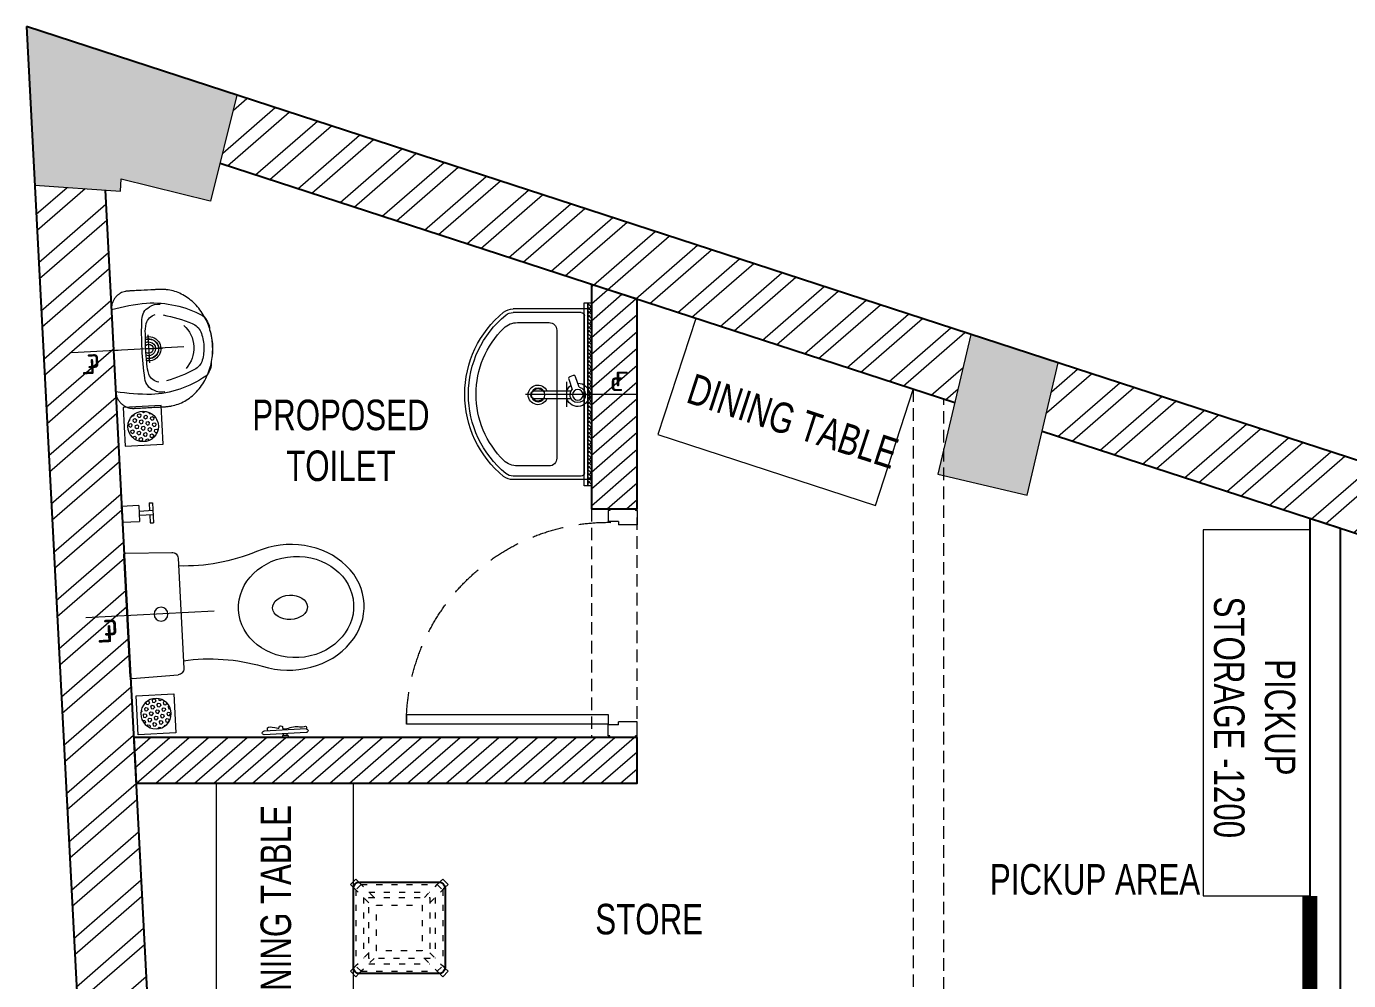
# Model space of a CAD drawing. Header units: feet. Extents: x 3651693 to 3662081, y -5465341 to -5451435.
# Drawn here: x 3652620 to 3656954, y -5454563 to -5451435 of the extents above; entities that cross this region are included whole.
import ezdxf

# ---------------------------------------------------------------- set-up
doc = ezdxf.new("R2010")
doc.units = ezdxf.units.FT
doc.header["$LTSCALE"] = 33
doc.header["$MEASUREMENT"] = 0
for name, pattern in [('a_p6_plan_L18$0$HIDDEN', [0.375, 0.25, -0.125]), ('ACAD_ISO03W100', [30, 12, -18]), ('CENTER', [2, 1.25, -0.25, 0.25, -0.25]), ('DOT2', [0.125, 0, -0.125]), ('HIDDEN', [9.524999999999995, 6.349999999999997, -3.174999999999998]), ('HIDDEN2', [4.7624999999999975, 3.174999999999998, -1.587499999999999])]:
    doc.linetypes.add(name, pattern=pattern)
for name, color, linetype, lineweight in [('A-COL', 243, 'Continuous', 9), ('centerline-toilets', 2, 'CENTER', 13), ('column hatch', 5, 'Continuous', 0), ('Door', 2, 'Continuous', 13), ('ele', 252, 'Continuous', 13), ('Fhitting', 152, 'Continuous', 30), ('LENS-DIM', 252, 'Continuous', 5), ('LENS-DOOR', 34, 'Continuous', 20), ('LENS-PARTITION', 21, 'Continuous', 25), ('LENS-TEXT', 31, 'Continuous', 5), ('LENS_CURTAIN', 5, 'a_p6_plan_L18$0$HIDDEN', 9), ('LK-FF&E WALL', 1, 'Continuous', 9), ('LK-TILES FINISH', 251, 'Continuous', 5), ('LN-ELEVATION-1', 81, 'Continuous', 25), ('LN-ELEVATION-3', 125, 'Continuous', 18), ('LN-ELEVATION-5', 167, 'Continuous', 5), ('LN-HATCH', 251, 'Continuous', 0), ('Mirror', 150, 'Continuous', 20), ('Panelling', 65, 'Continuous', 18), ('PARTITION', 22, 'Continuous', 30), ('Toilet', 5, 'Continuous', 9)]:
    doc.layers.add(name, color=color, linetype=linetype, lineweight=lineweight)
doc.layers.add('A-WALL', color=1, linetype='Continuous')
doc.styles.add('LK TXT', font='GILC____.TTF', dxfattribs={"height": 100})
doc.styles.get("Standard").update_dxf_attribs({"font": 'GILC____.TTF'})

# ---------------------------------------------------------------- blocks, each defined once
blk = doc.blocks.new('Wash Basin')
at = {"layer": 'PARTITION', "lineweight": 9}
h = blk.add_hatch(dxfattribs=at)
h.set_pattern_fill('ANSI38', color=256, scale=70, angle=989.9999999999998, style=0, double=1)
h.set_pattern_definition([(314.9999999999998, (-64.71346578747034, -33.324816188775), (6.187184335382297, 6.187184335382283), []), (44.99999999999993, (-64.71346578747034, -33.324816188775), (6.187184335382312, 18.56155300614686), [21.875, -13.125])])
h.paths.add_polyline_path([(300.0941287651658, -21.98777738679201), (-300.0941287651658, -22), (-300.0941287651658, -34), (300.0941287651658, -33.987777386792)])
at = {"layer": 'centerline-toilets', "linetype": 'HIDDEN', "ltscale": 10}
blk.add_line((0, -238.0678792903709), (0, 129.808006190935), dxfattribs=at)
at = {"layer": 'Mirror', "ltscale": 0.5}
blk.add_lwpolyline([(-300.0941287651658, -34), (-300.0941287651658, -46), (300.0941287651658, -46), (300.0941287651658, -34)], close=True, dxfattribs=at)
at = {"layer": 'Panelling', "lineweight": 9}
blk.add_lwpolyline([(-300.0941287651658, -22), (-300.0941287651658, -34), (300.0941287651658, -34), (300.0941287651658, -22)], close=True, dxfattribs=at)
at = {"layer": 'Toilet', "ltscale": 100}
for p, q in [((-280, -32.00000000058208), (-280, -278.3423135242919)), ((-270, -22.00000000058208), (270, -22.00000000058208)), ((280, -32.00000000058208), (280, -278.3423135242919)), ((-268, -55.00000000058207), (-268, -278.3423135242919)), ((-258, -45.00000000058207), (258, -45.00000000058207)), ((268, -55.00000000058207), (268, -278.3423135242919)), ((-14.75394256017171, -88.57836779823992), (-14.58294607303105, -207.8757586760221)), ((10.97367832274176, -207.8757587235195), (10.80268183583394, -88.55792254640254))]:
    blk.add_line(p, q, dxfattribs=at)
blk.add_lwpolyline([(23.11144540272653, -61.62355844548438), (57.69729334814474, -73.5425448747119, -0.4142135623700193), (61.41500012157485, -81.17003832559566), (57.50521344458684, -92.51523855014239, -0.4142135623687794), (49.87771999370306, -96.23294532380532), (16.08098082058132, -84.58590182231274)], format="xyb", dxfattribs=at)
blk.add_lwpolyline([(40.65695853624492, -103.2068005428882), (-41.09953799587674, -103.2068005428882)], dxfattribs=at)
blk.add_lwpolyline([(-235, -264.0271915069043, 0.1918964941694492), (-217.1874080155976, -308.7300831892808, 0.4202357661762754), (217.1874080155976, -308.7300831893172, 0.191896494169451), (235, -264.0271915069115), (235, -160.5000000005821, 0.4142135623730951), (210, -135.5000000005821), (-210, -135.5000000005821, 0.4142135623730951), (-235, -160.5000000005821)], format="xyb", close=True, dxfattribs=at)
for centre, radius in [((-1.975630321074277, -66.50000000058208), 17.5), ((-1.975630321074277, -196.7635957537459), 22.5)]:
    blk.add_circle(centre, radius, dxfattribs=at)
for centre, radius, start, end in [((-270, -32.00000000058208), 10, 90, 180), ((270, -32.00000000058208), 10, 0, 90), ((-258, -55.00000000058207), 10, 90, 180), ((258, -55.00000000058207), 10, 0, 90), ((-1.975630321074277, -197.065354476148), 32.14736256360053, 113.0897544120751, 66.24597926171971), ((-1.975630321074277, -196.7635957537459), 20.45924138120723, 128.0403438055863, 237.2899289984687), ((-1.975630321074277, -196.7635957537459), 20.45924138120723, 304.4732923270086, 50.73322655079215), ((-230, -278.3423135242919), 50, 180, 218.4460647329942), ((-230, -278.3423135242919), 38, 180, 218.4460647329942), ((0, -89.25957125263085), 335.7404287479508, 219.3129523468507, 320.6870476531492), ((230, -278.3423135242919), 38, 321.5539352670057, 0), ((230, -278.3423135242919), 50, 321.5539352670057, 0), ((0, -89.26318603751132), 347.736813963071, 219.2825773815098, 320.7174226184902)]:
    blk.add_arc(centre, radius, start, end, dxfattribs=at)
for centre, major_axis, ratio, start_param, end_param in [((-1.975630321074277, -66.50000000058208), (-0.0007244262846731, 38.33493659709939), 0.9999999997470119, 4.720493185551212, 9.081981632517541), ((-1.975630321074277, -66.50000000058208), (-0.161652407392657, -25.55611315046938), 0.9999999997364025, 1.769108159146172, 7.074098355705205), ((-1.975630321074277, -66.50000000058208), (-0.0007244262846731, 38.33493659709939), 0.9999999997470119, 3.484555387064545, 4.08357603994855), ((-1.80463387700729, -207.8757586997708), (-9.035631208577575, 9.035631208577575), 0.9999999999964067, 0.7853981615407268, 3.926990815130519)]:
    blk.add_ellipse(centre, major_axis=major_axis, ratio=ratio, start_param=start_param, end_param=end_param, dxfattribs=at)
at = {"layer": 'centerline-toilets', "linetype": 'DOT2', "insert": (33.33187728072517, 61.84688704169094), "char_height": 75, "width": 495.826660318515, "attachment_point": 5, "rotation": 90}
blk.add_mtext('{\\fISOCPEUR|b0|i0|c0|p34;℄}', dxfattribs=at)
blk = doc.blocks.new('*U44')
at = {"layer": 'LENS-DOOR'}
for p, q in [((548121.7424194189, 1779235.250802667), (548121.7424194121, 1778573.792470707)), ((548121.7424194189, 1779235.250802667), (548152.9924194244, 1779235.250802653)), ((548152.9924193986, 1778573.792470693), (548152.9924194244, 1779235.250802653)), ((547447.2632527449, 1778568.584137414), (547452.4715860604, 1778568.584137391)), ((547447.2632527215, 1778484.134138707), (547447.2632527449, 1778568.584137414)), ((547452.4715860653, 1778573.792470743), (547488.9299194093, 1778573.792470734)), ((547452.4715860604, 1778568.584137391), (547452.4715860653, 1778573.792470743)), ((547488.9299193954, 1778539.938304132), (547488.9299194093, 1778573.792470734)), ((548121.7424194121, 1778573.792470707), (548152.9924193986, 1778573.792470693)), ((548192.054919424, 1778573.792470725), (548155.5965860707, 1778573.792470693)), ((548155.5965860611, 1778539.938304095), (548155.5965860707, 1778573.792470693)), ((548192.0549194146, 1778568.584137372), (548192.054919424, 1778573.792470725)), ((548197.2632527373, 1778568.584137372), (548192.0549194146, 1778568.584137372)), ((548197.2632527256, 1778484.134138697), (548197.2632527373, 1778568.584137372)), ((547488.9299193954, 1778539.938304132), (547499.3465860662, 1778539.938304113)), ((547499.3465860639, 1778478.925805386), (547499.3465860662, 1778539.938304113)), ((548145.179919409, 1778478.925805326), (548145.179919395, 1778539.938304067)), ((548155.5965860611, 1778539.938304095), (548145.179919395, 1778539.938304067)), ((547447.2632527215, 1778484.134138707), (547452.4715860627, 1778484.134138707)), ((547452.4715860627, 1778478.925805396), (547452.4715860627, 1778484.134138707)), ((547452.4715860627, 1778478.925805396), (547499.3465860639, 1778478.925805386)), ((548192.0549194006, 1778478.925805345), (548145.179919409, 1778478.925805326)), ((548192.0549194006, 1778478.925805345), (548192.0549194006, 1778484.134138698)), ((548197.2632527256, 1778484.134138697), (548192.0549194006, 1778484.134138698))]:
    blk.add_line(p, q, dxfattribs=at)
at = {"layer": 'LENS-DOOR', "color": 7, "linetype": 'HIDDEN2'}
blk.add_ellipse((548152.9924193986, 1778573.792470693), major_axis=(-661.4583333306382, 0.003443102111827), ratio=0.9999999979146821, start_param=-1.570791121506941, end_param=0.0512086788949202, dxfattribs=at)
blk = doc.blocks.new('DLF-RSP-AR-CD-DWG-4DT-3113$0$X-TYPICAL TOILET UPPER FLOORS - 02$0$urinals')
at = {"layer": 'Toilet'}
for p, q in [((-4.5475e-12, -15.56661428403458), (-4.5475e-12, 8.286377168158651)), ((-46.09715475669872, -115.0000000000218), (46.09715475669327, -115.0000000000218)), ((-2.7285e-12, -105.4429753783333), (-2.7285e-12, -161.0971547567169))]:
    blk.add_line(p, q, dxfattribs=at)
blk.add_lwpolyline([(134.9999999999991, 0), (-134.9999999999991, 0, 0.0369487664006767), (-149.9999999999982, -116.1503670555612, 0.1380941034158666), (-99.77423321075003, -297.0872948749238, 0.2217213641091726), (-52.01775628641091, -317.8890631478586, 0.0626559245730378), (-8.49796933122e-05, -325.0000017671497, 0.0626559245730475), (52.01758632703338, -317.8890631478586, 0.2217207008690154), (99.77423321075003, -297.0872948749238, 0.1380941034158641), (149.9999999999982, -116.1503670555685, 0.0369487664006777)], format="xyb", close=True, dxfattribs=at)
for centre, radius, start, end in [((-90.95333014834432, -152.7329236622463), 53.77394921319929, 148.4868266886055, 188.6401109395215), ((-94.27481093352071, -144.9234715912316), 47.11810289109449, 93.37081731520148, 154.4824387253665), ((-71.39627009237483, -149.8700101487557), 40.22765506777335, 106.7015627441882, 169.7250358418294), ((3.245766915242711, -1238.155136518551), 1144.670244824663, 90.16246512528313, 95.02645179237909), ((-50.51241933281471, -225.3451602337737), 118.5326152894133, 89.54541335481511, 105.8857460775884), ((-0.1277772639159593, -996.2166668547361), 890.7737006409425, 89.99178119205142, 93.18195442305822), ((-2.7285e-12, -115.0000000000218), 40, 167.4279671994436, 12.57203280055641), ((-2.7285e-12, -115.0000000000218), 33, 164.1813978616258, 15.81860213837415), ((-2.7285e-12, -115.0000000000218), 32, 163.604929760328, 16.39507023967201), ((-2.7285e-12, -115.0000000000218), 22.62135413059903, 155.6653304376655, 24.33466956233444), ((-2.7285e-12, -115.0000000000218), 14.7323792469192, 139.9108800322804, 40.08911996771955), ((-3.245766915251806, -1238.155136518551), 1144.670244824663, 84.9735482076209, 89.83753487471687), ((0.1277772639068644, -996.2166668547361), 890.7737006409425, 86.81804557694178, 90.0082188079486), ((50.51241933280562, -225.3451602337737), 118.5326152894133, 74.1142539224116, 90.45458664518488), ((71.39627009236665, -149.8700101487557), 40.22765506777335, 10.27496415817055, 73.29843725581178), ((94.27481093351253, -144.9234715912316), 47.11810289109449, 25.51756127463352, 86.62918268479851), ((90.95333014833614, -152.7329236622463), 53.77394921319929, 351.3598890604785, 31.51317331139444), ((413.8982963433118, -38.37868533186702), 538.1616565584166, 193.993991329024, 204.5632062434074), ((-413.8982963433209, -38.37868533186702), 538.1616565584166, 335.4367937565926, 346.006008670976), ((-1.627792572718135, -165.2706388237202), 97.64476427368265, 224.9999999998895, 270.9551967833812), ((1.62779257270995, -165.2706388237202), 97.64476427368265, 269.0448032166188, 315.0000000001105), ((-30.08631462571975, -241.3059337647355), 50, 204.5632062434074, 250.460635897111), ((-1.533770255527997, -160.8517433121305), 135.3705133602697, 250.460635897111, 270.6491845270783), ((1.533770255519812, -160.8517433121305), 135.3705133602697, 269.3508154729217, 289.539364102889), ((30.08631462571157, -241.3059337647355), 50, 289.539364102889, 335.4367937565926)]:
    blk.add_arc(centre, radius, start, end, dxfattribs=at)
blk.add_open_spline([(135.0000000000218, 0), (105.3353530385498, 0), (75.67070607707728, 0), (-13.32323480733907, 2.274e-13), (-72.65252873028328, 2.274e-13), (-132.6900719520337, 2.274e-13), (-133.3983212508398, 2.274e-13), (-134.281768448908, 2.274e-13), (-134.4569663481699, 2.274e-13), (-134.747600608502, 2.274e-13), (-134.8630369695722, 2.274e-13), (-135.0060892340055, 2.274e-13), (-135.0064624712894, -1.193277512e-07), (-135.0170531848381, -2.2849590096e-06), (-135.0223488443722, -4.0993359107e-06), (-135.0382367304996, -1.1737902696e-05), (-135.0488298646186, -1.97575291168e-05), (-135.0806128910378, -5.26041751527e-05), (-135.1018064074043, -8.62189622239e-05), (-135.1654014043424, -0.0002222625089416), (-135.207817332803, -0.0003598904754654), (-135.3351225205075, -0.0009139553433215), (-135.4200691828771, -0.001471573562867), (-135.6751356392894, -0.0037122140454358), (-135.8454819154825, -0.005963027991811), (-136.3574010580367, -0.0150109124137998), (-136.6998544433754, -0.0241035279482276), (-137.7305242649482, -0.0607541935196423), (-138.4220536117127, -0.097686986413919), (-140.5080748643645, -0.2474448411821868), (-141.9140495439027, -0.3992694707415012), (-146.1615007839476, -1.02114614714037), (-149.0331357298746, -1.658535092420152), (-154.7518101202553, -3.41613828127015), (-157.5984620125504, -4.536659711778838), (-163.1465284251908, -7.264764980859354), (-165.8474082270705, -8.872454711613045), (-170.981741827156, -12.53873878342233), (-173.4146413081869, -14.5971666483058), (-177.906166885367, -19.08908202548741), (-179.9643754122968, -21.52215186033345), (-183.6301907623958, -26.65676477099555), (-185.2376312556147, -29.35775349851633), (-187.9652297344436, -34.90597265862334), (-189.0854937427912, -37.75266842165093), (-190.8425938294221, -43.47137026403243), (-191.4797371708415, -46.34298888964758), (-191.9919097605824, -49.84306461127676), (-192.077374217121, -50.50936302376794), (-192.2977468813131, -52.49991862553179), (-192.3966084331296, -53.81579509073117), (-192.4734941441805, -55.66879078878696), (-192.4883196677314, -56.21857700367218), (-192.496870256929, -56.88770939302139), (-192.4980415940107, -57.00997546670373), (-192.4992414002611, -57.19748434012058), (-192.4995479992234, -57.26283923326923), (-192.4998738983178, -57.37188175668461), (-192.4999546497274, -57.41559451898957), (-192.4999950294581, -57.47262341266742), (-192.4999998312229, -57.48595819937031), (-192.5000003243775, -57.52595679718206), (-192.4999999999782, -57.60927353243437), (-192.4999999999782, -57.72001920997377), (-192.4999999999782, -57.77539204874369), (-192.4999999999782, -57.94151056505302), (-192.4999999999782, -58.05225624259264), (-192.4999999999782, -58.38449327521129), (-192.4999999999782, -58.60598463029032), (-192.4999999999782, -59.27045869552739), (-192.4999999999782, -59.71344140568567), (-192.4999999999782, -61.04238953616004), (-192.4999999999782, -61.92835495647637), (-192.4999999999782, -64.58625121742534), (-192.4999999999782, -66.35818205805799), (-192.4999999999782, -71.67397457995594), (-192.4999999999782, -75.21783626122124), (-192.4999999999782, -85.84942130501715), (-192.4999999999782, -92.93714466754773), (-192.4999999999782, -114.2003147551393), (-192.4999999999782, -128.3757614802005), (-192.4999999999782, -146.0625065335298), (-192.4999999999782, -144.5738048617977), (-192.4999999999782, -149.2112419741259), (-192.4999999999782, -150.3373807581863), (-192.4999999999782, -153.7157971103672), (-192.4999999999782, -155.9680746784879), (-192.4999999999782, -158.5060066698138), (-192.4999999999782, -158.7916610930192), (-192.4999999999782, -159.2427020504906), (-192.4999999999782, -159.4080885847565), (-192.4999999999782, -159.6877588407215), (-192.4999999999782, -159.8020425624204), (-192.4999999999782, -159.9401879191086), (-192.4999999999782, -159.9640495540977), (-192.4999999999782, -160.0097689728666), (-192.499996421247, -160.0440525330155), (-192.4999643757641, -160.104952970559), (-192.4999385281542, -160.1354066471763), (-192.4998314906368, -160.2267780325826), (-192.4997208060357, -160.2877060969351), (-192.4992706129669, -160.4705315680455), (-192.4988129651545, -160.5924702530042), (-192.4969661832839, -160.9584502616815), (-192.4951032094926, -161.2026555415623), (-192.4876087275813, -161.9359178476325), (-192.4800716371877, -162.4256213779233), (-192.4497571986702, -163.8972417424418), (-192.4192763048381, -164.8816689491061), (-192.2963859407732, -167.8443601815493), (-192.1725217451708, -169.8320432125226), (-191.6702797904039, -175.8273667212115), (-191.1611082412308, -179.8674218867413), (-189.2689630843825, -190.9417939809036), (-187.5187975353817, -198.0301520545986), (-182.8335725814559, -212.1757821290298), (-179.8980525958225, -219.2325052385784), (-172.8234117350846, -233.0968568300414), (-168.6841000434473, -239.9037905012674), (-159.2549403987001, -253.0454586305236), (-153.9652371668557, -259.379470229105), (-142.3610169376685, -271.3688433516364), (-136.0469754966913, -277.0235842421638), (-122.5830627030569, -287.4852784505018), (-115.4339174138625, -292.2918274844595), (-100.5336337623292, -300.9411013099287), (-92.78333124286517, -304.7837051255591), (-76.93540386034736, -311.4502324650508), (-68.83856359988783, -314.2743166926488), (-52.54813771902468, -318.9094578767903), (-44.3551540822018, -320.7208905446411), (-28.09766422605981, -323.3885338293181), (-20.03351017174828, -324.2452316631242), (-9.424407998249535, -324.8186507928577), (-6.740670549843343, -324.9146929727227), (-2.541294352623708, -324.9908912051677), (-1.014315851566152, -325.0028880619856), (2.036791116084486, -324.9959492932932), (3.569827181100436, -324.9769325151441), (8.189732633019958, -324.8718838178048), (11.29743471029269, -324.7378363960885), (20.68934946575928, -324.1333461154121), (27.04290265062991, -323.4601654556735), (41.80139781238676, -321.2305755023596), (50.23999478411247, -319.4658943264186), (67.03734023472111, -314.8652250617469), (75.39541298363952, -312.0287856304914), (91.75936961286243, -305.2736148746307), (99.7643516501057, -301.3546813595407), (115.1434400448929, -292.4912148852103), (122.5165764177182, -287.5468142099547), (136.3756982075897, -276.758097672075), (142.8608430866302, -270.9142526187757), (154.7380516223206, -258.5122041911341), (160.1295767143733, -251.9547274426545), (169.6852635787454, -238.3524876585086), (173.8492842636328, -231.3085654467875), (180.8978067359608, -216.9779216659792), (183.7825645728694, -209.6919949490896), (188.3007156192507, -195.1140848347474), (189.9346737316168, -187.8227087036603), (191.1840609344508, -179.3163223890908), (191.3580380264129, -178.0039348904486), (191.8233173539161, -174.0784034933799), (192.057946061775, -171.4769170618926), (192.282645325045, -167.9054949954279), (192.3343052322775, -166.9187583098144), (192.4580821737554, -163.9678661429329), (192.4989909393634, -162.013038042752), (192.5000275633615, -159.9821342127634), (192.5000000000218, -159.9224785452215), (192.5000000000218, -159.79307529839), (192.5000000000218, -159.7283736749743), (192.5000000000218, -159.5342688047269), (192.5000000000218, -159.4048655578954), (192.5000000000218, -159.0166558174007), (192.5000000000218, -158.7578493237377), (192.5000000000218, -157.9814298427484), (192.5000000000218, -157.4638168554225), (192.5000000000218, -155.9109778934439), (192.5000000000218, -154.8757519187916), (192.5000000000218, -151.7700739948347), (192.5000000000218, -149.6996220455301), (192.5000000000218, -143.4882661976162), (192.5000000000218, -144.347362299007), (192.5000000000218, -131.9246506031793), (192.5000000000218, -123.642842805961), (192.5000000000218, -98.79741941430552), (192.5000000000218, -82.23380381986885), (192.5000000000218, -64.84578365063203), (192.5000000000218, -64.0213790758321), (192.5000000000218, -61.54816535143254), (192.5000000000218, -59.89935620183292), (192.5000000000218, -58.00998844622473), (192.5000000000218, -57.76942984021594), (192.5000000000218, -57.49274907784002), (192.499998838924, -57.47911258059002), (192.4999756668194, -57.44431269662868), (192.4999561805543, -57.4269094915121), (192.4998739944462, -57.37469011354438), (192.499787567282, -57.3398641780534), (192.4994331634852, -57.23534753620175), (192.4990700643893, -57.16561799409532), (192.4975985787632, -56.95627575957587), (192.4961080012763, -56.81650945311571), (192.4900940107291, -56.39661016926675), (192.4840282944246, -56.11587673401686), (192.4595555625769, -55.2713907425973), (192.4348721360084, -54.70535101709879), (192.3348933918678, -52.99906669626466), (192.2336529024164, -51.85063392816892), (191.8201097009723, -48.38130602370188), (191.3976066809859, -46.03606142272087), (190.0123624707134, -40.43900391265924), (188.9035838720251, -37.18247124511481), (186.0547772968666, -30.82026903956307), (184.3144513501752, -27.71555679796666), (180.2457153816676, -21.83694617079323), (177.9175711211701, -19.06409479178683), (172.7827831035551, -14.00634504821505), (169.9769390510123, -11.72221112323927), (164.0463850254914, -7.747615767943671), (160.9227285040119, -6.057372140880033), (154.5371660888572, -3.309309329362349), (151.2761959855666, -2.251153484609176), (144.7863564140075, -0.7410639178328893), (141.558048455473, -0.2884559583496866), (137.2641564939213, -0.0330454220411411), (136.1252210402749, 0), (135.0000000000218, 0)], degree=3, knots=[0, 0, 0, 0, 0.3296071884608014, 0.3296071884608014, 0.9888215653824044, 0.9888215653824044, 0.9966910020358062, 0.9966910020358062, 0.9986376453609405, 0.9986376453609405, 0.9999202715950525, 0.9999202715950525, 1.000227114965755, 1.000227114965755, 1.000533958336457, 1.000533958336457, 1.001147645077862, 1.001147645077862, 1.002375018560673, 1.002375018560673, 1.004829765526294, 1.004829765526294, 1.009739259457536, 1.009739259457536, 1.019558247320021, 1.019558247320021, 1.039196223044989, 1.039196223044989, 1.078472174494926, 1.078472174494926, 1.1570240773948, 1.1570240773948, 1.314127883194549, 1.314127883194549, 1.471231688994297, 1.471231688994297, 1.628335494794045, 1.628335494794045, 1.785439300593793, 1.785439300593793, 1.942543106393542, 1.942543106393542, 2.09964691219329, 2.09964691219329, 2.256750717993039, 2.256750717993039, 2.413854523792787, 2.413854523792787, 2.45094359105979, 2.45094359105979, 2.525121725593796, 2.525121725593796, 2.55664088826819, 2.55664088826819, 2.563698676682492, 2.563698676682492, 2.567478738951607, 2.567478738951607, 2.570009988159922, 2.570009988159922, 2.570782632421826, 2.570782632421826, 2.572327920945634, 2.572327920945634, 2.573873209469442, 2.573873209469442, 2.576963786517057, 2.576963786517057, 2.583144940612287, 2.583144940612287, 2.595507248802747, 2.595507248802747, 2.620231865183668, 2.620231865183668, 2.669681097945509, 2.669681097945509, 2.768579563469191, 2.768579563469191, 2.966376494516556, 2.966376494516556, 3.361970356611286, 3.361970356611286, 3.459960077400161, 3.459960077400161, 3.491387206257657, 3.491387206257657, 3.55424146397265, 3.55424146397265, 3.562213215317918, 3.562213215317918, 3.566828653483477, 3.566828653483477, 3.570017966647174, 3.570017966647174, 3.57068387273989, 3.57068387273989, 3.57129385740351, 3.57129385740351, 3.57190384206713, 3.57190384206713, 3.573123811394369, 3.573123811394369, 3.575563750048849, 3.575563750048849, 3.580443627357808, 3.580443627357808, 3.590203381975726, 3.590203381975726, 3.609722891211562, 3.609722891211562, 3.648761909683234, 3.648761909683234, 3.726839946626579, 3.726839946626579, 3.861362010243008, 3.861362010243008, 3.995884073859437, 3.995884073859437, 4.130406137475866, 4.130406137475866, 4.264928201092295, 4.264928201092295, 4.399450264708724, 4.399450264708724, 4.533972328325153, 4.533972328325153, 4.668494391941582, 4.668494391941582, 4.803016455558011, 4.803016455558011, 4.93753851917444, 4.93753851917444, 5.072060582790869, 5.072060582790869, 5.118026198867305, 5.118026198867305, 5.144558031518944, 5.144558031518944, 5.171089864170584, 5.171089864170584, 5.224153529473863, 5.224153529473863, 5.330280860080422, 5.330280860080422, 5.468862833682332, 5.468862833682332, 5.607444807284243, 5.607444807284243, 5.746026780886153, 5.746026780886153, 5.884608754488064, 5.884608754488064, 6.023190728089974, 6.023190728089974, 6.161772701691885, 6.161772701691885, 6.300354675293795, 6.300354675293795, 6.438936648895706, 6.438936648895706, 6.577518622497616, 6.577518622497616, 6.60287550622664, 6.60287550622664, 6.653589273684687, 6.653589273684687, 6.673028302144214, 6.673028302144214, 6.711906359063266, 6.711906359063266, 6.71371198576324, 6.71371198576324, 6.715517612463215, 6.715517612463215, 6.719128865863165, 6.719128865863165, 6.726351372663065, 6.726351372663065, 6.740796386262864, 6.740796386262864, 6.769686413462464, 6.769686413462464, 6.827466467861662, 6.827466467861662, 6.943026576660058, 6.943026576660058, 7.174146794256852, 7.174146794256852, 7.63638722945044, 7.63638722945044, 7.659393868747179, 7.659393868747179, 7.705407147340659, 7.705407147340659, 7.712120410764156, 7.712120410764156, 7.713128470941848, 7.713128470941848, 7.71413653111954, 7.71413653111954, 7.716152651474923, 7.716152651474923, 7.720184892185691, 7.720184892185691, 7.728249373607226, 7.728249373607226, 7.744378336450297, 7.744378336450297, 7.776636262136437, 7.776636262136437, 7.841152113508718, 7.841152113508718, 7.970183816253281, 7.970183816253281, 8.148440131053812, 8.148440131053812, 8.32669644585434, 8.32669644585434, 8.504952760654874, 8.504952760654874, 8.683209075455405, 8.683209075455405, 8.861465390255937, 8.861465390255937, 9.039721705056468, 9.039721705056468, 9.217978019857, 9.217978019857, 9.283185307179586, 9.283185307179586, 9.283185307179586, 9.283185307179586], dxfattribs=at)
blk = doc.blocks.new('jALI')
at = {"layer": 'Toilet', "ltscale": 5}
h = blk.add_hatch(dxfattribs=at)
h.set_pattern_fill('HEX', color=256, scale=50, angle=135, double=1)
h.set_pattern_definition([(135, (-344825.8629864738, 460708.1869492117), (-7.654655446197432, -7.65465544619743), [6.25, -12.5]), (255, (-344825.8629864738, 460708.1869492117), (10.4564537967226, -2.80179835052517), [6.25, -12.5]), (195, (-344830.2824038562, 460712.6063665941), (2.801798350525164, -10.4564537967226), [6.25, -12.5])])
edge = h.paths.add_edge_path()
edge.add_arc((-393187.5478222936, 163647.6289079433), 50, -90, 270)
blk.add_lwpolyline([(-393249.5478222936, 163581.8745342398), (-393125.5478222936, 163581.8745342398), (-393125.5478222936, 163709.3782789116), (-393249.5478222936, 163709.3782789116)], close=True, dxfattribs=at)
blk.add_circle((-393187.5478222936, 163647.6289079433), 50, dxfattribs=at)
blk = doc.blocks.new('Urinal')
at = {"layer": 'centerline-toilets', "linetype": 'HIDDEN', "ltscale": 10}
blk.add_line((0, 230.8758839690709), (0, -137.000001512235), dxfattribs=at)
at = {"layer": 'Fhitting', "lineweight": 0, "ltscale": 0.5, "rotation": 180}
blk.add_blockref('DLF-RSP-AR-CD-DWG-4DT-3113$0$X-TYPICAL TOILET UPPER FLOORS - 02$0$urinals', (0, -4.656613e-10), dxfattribs=at)
at = {"layer": 'Fhitting', "lineweight": 0, "ltscale": 0.5, "xscale": -1, "rotation": 90}
blk.add_blockref('jALI', (163394.4367869734, -393103.5478222946), dxfattribs=at)
at = {"layer": 'centerline-toilets', "linetype": 'DOT2', "insert": (-31.35624695965089, -69.03888236299099), "char_height": 75, "width": 495.826660318515, "attachment_point": 5, "rotation": 269.99999999999994}
blk.add_mtext('{\\fISOCPEUR|b0|i0|c0|p34;℄}', dxfattribs=at)
blk = doc.blocks.new('WC')
at = {"layer": 'centerline-toilets', "linetype": 'HIDDEN', "ltscale": 10}
blk.add_line((0, 286.2958382707602), (0, -134.6853325402244), dxfattribs=at)
at = {"layer": 'Toilet'}
for p, q in [((-412.7979797990993, 566.9391568473073), (-412.7979797990993, 428.9391568473075)), ((-400.7979797990993, 566.9391568473073), (-400.7979797990993, 428.9391568473075)), ((-418.7979797990992, 506.9391568473074), (-424.7979797990992, 506.9391568473074)), ((-424.7979797990992, 506.9391568473074), (-424.7979797990992, 488.9391568473074)), ((-418.7979797990992, 488.9391568473074), (-424.7979797990992, 488.9391568473074)), ((-418.7979797990992, 506.9391568473074), (-418.7979797990992, 488.9391568473074)), ((-418.7979797990992, 503.9391568473075), (-412.7979797990993, 503.9391568473075)), ((-418.7979797990992, 491.9391568473074), (-412.7979797990993, 491.9391568473074)), ((180.5927414200269, 176.815278308868), (-182.556142896181, 176.815278308868)), ((-205.7725320039317, 5.926001816396819), (-201.7160837631672, 157.2330230183852)), ((205.7725320039317, 5.926001816396819), (199.7526822867803, 157.2330230183852)), ((-200.0543949760031, 0), (200.0543949760031, 0))]:
    blk.add_line(p, q, dxfattribs=at)
at = {"layer": 'Toilet', "ltscale": 100}
for p, q in [((366.0861393199302, 102.9920874625677), (300.3083048430271, 102.9920874625095)), ((300.30830484326, 91.54852218885208), (300.3083048430271, 102.9920874625095)), ((326.331082917517, 91.54852218885208), (300.30830484326, 91.54852218885208)), ((326.331082917517, 102.9920874625095), (326.331082917517, 57.21782636787975)), ((340.063361245906, 102.9920874625095), (340.0633612461388, 57.21782636787975)), ((366.086139320163, 91.54852218891027), (340.0633612461388, 91.54852218885208)), ((366.086139320163, 91.54852218891027), (366.086139320163, 102.9920874625677)), ((307.1744440074545, -4.074536e-10), (307.1744440074545, 57.21782636787975)), ((359.2200001559686, 57.21782636793796), (307.1744440074545, 57.21782636787975)), ((359.2200001559686, 57.21782636793796), (359.2200001559686, -3.49246e-10)), ((359.2200001559686, -3.49246e-10), (307.1744440074545, -4.074536e-10))]:
    blk.add_line(p, q, dxfattribs=at)
at = {"layer": 'Toilet'}
blk.add_circle((-0.2857134367804974, 111.5676235100181), 22.88713054731488, dxfattribs=at)
for centre, radius, start, end in [((-406.7979797990992, 566.9391568473073), 6, 0, 180), ((-776.4252137581352, 231.0819697503539), 622.2680866278017, 354.9970003378784, 19.06186307169785), ((776.0328844110481, 226.3990844733362), 623.4432827196409, 160.519589047048, 184.5616761992302), ((-406.7979797990992, 428.9391568473075), 6, 180, 0), ((-182.4380497655365, 157.5352372747657), 19.28040269973926, 90.35094080903318, 180.8981301276673), ((180.4746482893824, 157.5352372747657), 19.28040269973926, 359.1018698723327, 89.64905919096681), ((-200.0543949760031, 5.72178263682872), 5.72178263682872, 177.9545915110681, 270), ((200.0543949760031, 5.72178263682872), 5.72178263682872, 270, 2.045408488931865)]:
    blk.add_arc(centre, radius, start, end, dxfattribs=at)
at = {"layer": 'Toilet', "extrusion": (0, 0, -1)}
for centre, major_axis, ratio, start_param, end_param in [((0, 533.5337650458841), (-8.43e-14, -244.6286735628217), 0.8420279271674843, 7.436325980537995, 11.41322994100081), ((0, 535.0673360529563), (-1.97e-14, -57.2178263682872), 0.7, 1.570796326794896, 7.853981633974482)]:
    blk.add_ellipse(centre, major_axis=major_axis, ratio=ratio, start_param=start_param, end_param=end_param, dxfattribs=at)
blk.add_ellipse((0, 555.0129157723858), major_axis=(-6.5e-14, -188.8188270153477), ratio=0.8787878787878787, dxfattribs=at)
at = {"layer": 'Toilet'}
blk.add_open_spline([(-400.7979797990993, 440.9812579345889), (-397.1017245875382, 440.5392413198887), (-384.272368182084, 439.0050429589682), (-388.9986424445753, 459.3206578283151), (-395.6177634203054, 479.7532535305932), (-385.6000390281565, 477.9531818908857), (-385.8943579708215, 491.277749300945), (-402.6759011854702, 487.229470669479), (-384.8389140961484, 532.0884480134423), (-395.5184431350181, 546.6368104346082), (-390.8815714643073, 570.2364144729171), (-397.1683210631592, 568.7960733613664), (-400.7979797990993, 567.9644915373938)], degree=3, knots=[0, 0, 0, 0, 9.744971934705973, 33.82388686810737, 47.58355076290899, 49.4979151278385, 60.56050204634084, 63.82228440520703, 93.50801890349248, 135.7569247839274, 141.9043522613065, 150.3019062020757, 150.3019062020757, 150.3019062020757, 150.3019062020757], dxfattribs=at)
at = {"layer": 'Fhitting', "lineweight": 0, "ltscale": 0.5, "rotation": 270}
blk.add_blockref('jALI', (-163972.8745342343, -393109.1750712174), dxfattribs=at)
at = {"layer": 'centerline-toilets', "linetype": 'DOT2', "insert": (-35.88272588187829, -56.91358223470706), "char_height": 85.8267395524308, "width": 567.4024751774504, "attachment_point": 5, "rotation": 270}
blk.add_mtext('{\\fISOCPEUR|b0|i0|c0|p34;℄}', dxfattribs=at)
blk = doc.blocks.new('A$C7768cef6')
at = {"layer": 'column hatch'}
h = blk.add_hatch(color=8, dxfattribs=at)
h.dxf.hatch_style = 1
h.paths.add_polyline_path([(-2060.827878076583, -7669.445748926141), (-2641.163788782433, -7669.445748926141), (-2612.508988646791, -8199.445748927072), (-2060.827878076583, -8199.44574892521)])
h.paths.add_polyline_path([(767.1721219234169, -7669.445748926141), (457.1721219234168, -7669.445748926141), (457.1721219234168, -8199.44574892521), (767.1721219234169, -8204.445748925209)])
h.paths.add_polyline_path([(3460.734524888918, -7684.44574892614), (3165.172121921554, -7684.44574892614), (3165.172121923417, -8204.44574892614), (3497.121298655868, -8204.44574892614)])
h.paths.add_polyline_path([(3174.557288900018, -3594.71348338481), (2850.817297765985, -3623.810970783234), (2891.548141701147, -4076.984225015156), (3206.324266267941, -4048.692402662709)])
h.paths.add_polyline_path([(2943.893816044554, -298.3232441106811), (2539.881552271545, -326.5940437829122), (2563.61505244486, -665.7646807339042), (2967.627134693787, -637.4938937639816)])
h.paths.add_polyline_path([(102.6356133781373, 3516.983327278867), (-175.353689122945, 3586.603478548117), (-239.9567944649607, 3129.87881372869), (42.23418575339019, 3089.963269359432)])
h.paths.add_polyline_path([(-2536.391984812916, 4177.906243884936), (-2828.413159092889, 4251.040562884882), (-2904.466945579276, 3786.427014341578), (-2608.407223194838, 3737.964237080888)])
h.paths.add_polyline_path([(-5282.927916646004, 4865.753744939342), (-5987.382757410407, 5042.17870855052), (-5924.074085010215, 4525.227436942979), (-5642.355758238584, 4525.227436942979), (-5642.355758238584, 4565.227436942979), (-5344.432020494714, 4513.246807464398)])
h.paths.add_polyline_path([(-5147.969936113804, 1871.382860220037), (-5594.988467436284, 1838.056437848136), (-5552.395484576002, 1490.260538542643), (-5121.948717771098, 1522.351491721347)])
h.paths.add_polyline_path([(-5017.230566613376, -1348.862816617824), (-5427.452633406967, -1348.862816617824), (-5407.747262133285, -1797.181593342684), (-5017.230566613376, -1750.500244708732)])
h.paths.add_polyline_path([(-3170.378771001473, -1298.094963323325), (-3484.226481860504, -1335.611501223407), (-3478.449723847211, -1566.558390707709), (-3473.695539167151, -1756.62419608701), (-3133.623598568142, -1756.62419608701)])
at = {"layer": 'LN-HATCH'}
h = blk.add_hatch(dxfattribs=at)
h.set_pattern_fill('ANSI32', color=256, scale=333, angle=180)
h.set_pattern_definition([(225, (-8476145.499999998, 5278100.999999999), (88.29995930067012, -88.29995930067017), []), (225, (-8476204.366639435, 5278100.999999999), (88.29995930067012, -88.29995930067017), [])])
h.paths.add_polyline_path([(3206.324266267941, -4048.692402662709), (2977.202866679057, -4069.285647921264), (3230.172121921555, -7684.44574892521), (3460.734524888918, -7684.44574892614)])
h.paths.add_polyline_path([(2967.627134693787, -637.4938937639816), (2738.188174406067, -653.5489085866138), (2945.435889311135, -3615.306728641503), (3174.557288900018, -3594.71348338481)])
h.paths.add_polyline_path([(2722.837275948375, 2860.775212550536), (2067.456788793206, 3024.909904948436), (2011.580820744857, 2801.800343981012), (2505.049433324486, 2678.215158701874), (2714.454855754972, -314.3782589323819), (2943.893816044554, -298.3232441106811)])
h.paths.add_polyline_path([(102.6356133781373, 3516.983327278867), (70.24509408324957, 3287.992027409375), (1131.181044183671, 3022.289280325174), (1187.05701223202, 3245.398841289804)])
h.paths.add_polyline_path([(-2536.391984812916, 4177.906243884936), (-2573.675566161052, 3950.140371458605), (-207.7442084159702, 3357.612178679556), (-175.353689122945, 3586.603478548117)])
h.paths.add_polyline_path([(-5282.927916646004, 4865.753744939342), (-5322.564830237999, 4638.577245363034), (-2865.696740439162, 4023.274690458551), (-2828.413159092889, 4251.040562884882)])
h.paths.add_polyline_path([(-5692.355758238583, 4525.227436942979), (-5924.074085010215, 4525.227436942979), (-5594.988467436284, 1838.056437848136), (-5365.366617064923, 1855.175358508714)])
h.paths.add_polyline_path([(-5270.079796809703, 308.536950988695), (-5499.857944216579, 298.437298820354), (-5427.452633406967, -1348.862816617824), (-5197.230566613376, -1348.862816617824)])
h.paths.add_polyline_path([(-3478.449723847211, -1566.558390707709), (-3484.226481860504, -1335.611501223407), (-5017.230566615239, -1518.862816617824), (-5017.230566613376, -1750.500244708732)])
h.paths.add_polyline_path([(-3243.623598568142, -1756.62419608701), (-3473.695539167151, -1756.62419608701), (-3436.185430182144, -3256.227083085105), (-2879.767371468246, -3256.227083085105), (-2649.719529582188, -3250.898954012431), (-2661.866562709212, -3026.227083085105), (-3211.866562711075, -3026.227083085105)])
h.paths.add_polyline_path([(-2593.573243126273, -4289.382268522866), (-2824.628064928577, -4276.085268374532), (-2641.163788782433, -7669.445748926141), (-2410.827878078446, -7669.445748925209)])
h = blk.add_hatch(dxfattribs=at)
h.set_pattern_fill('ANSI31', color=256, scale=333, angle=180.0027227224642)
h.set_pattern_definition([(225.0027227224642, (-8824636.13350999, 4673751.014486911), (29.43471841889304, -29.43192104842087), [])])
h.paths.add_polyline_path([(-3928.15067897737, 4289.357605355792), (-4081.199577905237, 4327.68745258078), (-4029.838302122429, 3593.688236904331), (-3880.204191982746, 3604.158818661235)])
h.paths.add_polyline_path([(-3827.851283198223, 2855.988267956302), (-5473.826494747773, 2740.81186863035), (-5455.568221811205, 2591.722698790953), (-3817.380701441318, 2706.354157814756)])
at = {"layer": 'A-COL'}
for p, q in [((-5344.432020494714, 4513.246807464398, -81.85361025111429), (-5282.927916646004, 4865.753744939342, -81.85361025111429)), ((-5642.355758238584, 4565.227436942979, -81.85361025111429), (-5346.820375673473, 4513.663518823682, -81.85361025111429)), ((-5642.355758238584, 4525.227436942979, -81.85361025111429), (-5642.355758238584, 4565.227436942979, -81.85361025111429)), ((-5924.074085010215, 4525.227436942979, -81.85361025111429), (-5642.355758238584, 4525.227436942979, -81.85361025111429)), ((-2828.413159092889, 4251.040562884882, -81.85361025111429), (-2904.466945579276, 3786.427014341578, -81.85361025111429)), ((-2608.407223194838, 3737.964237080888, -81.85361025111429), (-2536.391984812916, 4177.906243884936, -81.85361025111429)), ((-2904.466945579276, 3786.427014341578, -81.85361025111429), (-2608.407223194838, 3737.964237080888, -81.85361025111429))]:
    blk.add_line(p, q, dxfattribs=at)
at = {"layer": 'A-WALL'}
for p, q in [((2722.837275948375, 2860.775212550536, -81.85361025111429), (-5987.382757410407, 5042.17870855052, -81.85361025111428)), ((-5987.382757410407, 5042.17870855052, -81.85361025111428), (-5552.395484576002, 1490.260538542643, -81.85361025111429)), ((-2865.696740439162, 4023.274690458551, -81.85361025111429), (-5322.564830237999, 4638.577245363034, -81.85361025111429)), ((-5692.355758238583, 4525.227436942979, -81.85361025111429), (-5365.366617064923, 1855.175358508714, -81.85361025111429)), ((-207.7442084159702, 3357.612178679556, -81.85361025111429), (-2573.675566161052, 3950.140371458605, -81.85361025111428))]:
    blk.add_line(p, q, dxfattribs=at)
for points, elevation in [([(-3928.15067897737, 4289.357605355792), (-4081.199577905237, 4327.68745258078), (-4029.838302122429, 3593.688236904331), (-3880.204191982746, 3604.158818661235)], -81.85361069175084), ([(-3827.851283198223, 2855.988267956302), (-5473.826494747773, 2740.81186863035), (-5455.568221811205, 2591.722698790953), (-3817.380701441318, 2706.354157814756)], -81.85361069183057)]:
    blk.add_lwpolyline(points, close=True, dxfattribs=dict(at, elevation=elevation))
at = {"layer": 'LENS_CURTAIN', "ltscale": 5, "elevation": -81.8536106918173}
blk.add_lwpolyline([(-3880.204191982746, 3604.158818661235), (-4029.838302122429, 3593.688236904331), (-3977.485393337906, 2845.517686199397), (-3827.851283198223, 2855.988267956302)], close=True, dxfattribs=at)
at = {"layer": 'Door', "xscale": -1, "rotation": 94.00272272246421}
blk.add_blockref('*U44', (1732046.596740071, 673860.7793621612, -81.85361063774305), dxfattribs=at)
at = {"layer": 'ele', "color": 0, "lineweight": -2}
for name, p, xscale, rotation in [('Wash Basin', (-4034.109892852604, 3969.901877108031, -81.85361069171795), -1, 274.0027227224642), ('Urinal', (-5628.257908808067, 4001.832086629234, -81.85361025112182), -0.9999999999999998, 276.9819874002553), ('WC', (-5523.629767641425, 3137.435929935426, -81.85361025111636), -0.9999999999999998, 276.9819874002553)]:
    blk.add_blockref(name, p, dxfattribs=dict(at, xscale=xscale, rotation=rotation))
blk = doc.blocks.new('Stool')
at = {"layer": 'LN-ELEVATION-1', "ltscale": 0.5}
blk.add_lwpolyline([(-130, 300), (130, 300, -0.4142135623730951), (150, 280), (150, 20, -0.4142135623730951), (130, 0), (-130, 0, -0.4142135623730951), (-150, 20), (-150, 280, -0.4142135623730951)], format="xyb", close=True, dxfattribs=at)
at = {"layer": 'LN-ELEVATION-3', "linetype": 'ACAD_ISO03W100', "ltscale": 0.05}
for p, q in [((-100, 232.3223304701969), (-142.3743686703965, 274.6966991415247)), ((-142.3743686708621, 274.6966991410591), (-142.3743686708621, 25.30330085894093)), ((-82.3223304701969, 250), (-124.6966991401277, 292.374368671095)), ((-124.696699141059, 292.3743686703965), (124.6966991401277, 292.374368671095)), ((-99.69669914059341, 267.3743686703965), (99.69669913966209, 267.374368671095)), ((82.3223304701969, 250), (124.6966991401277, 292.374368671095)), ((100, 232.3223304701969), (142.3743686703965, 274.6966991415247)), ((142.3743686708621, 274.6966991410591), (142.3743686708621, 25.30330085894093)), ((-117.3743686703965, 249.6966991408263), (-117.3743686703965, 50.30330085847527)), ((117.3743686703965, 249.6966991408263), (117.3743686703965, 50.30330085847527)), ((-100, 67.67766952980308), (-142.3743686703965, 25.30330085847527)), ((-82.3223304701969, 50), (-124.6966991401277, 7.625631328905001)), ((82.3223304701969, 50), (124.6966991401277, 7.625631328905001)), ((100, 67.67766952980308), (142.3743686703965, 25.30330085847527)), ((-124.696699141059, 7.625631329603493), (124.6966991401277, 7.625631328905001)), ((-99.69669914059341, 32.62563132960349), (99.69669913966209, 32.625631328905))]:
    blk.add_line(p, q, dxfattribs=at)
for points in [[(-132.2008663183078, 299.8785358476453), (-124.696699141059, 292.3743686703965), (-142.3743686708621, 274.6966991410591), (-149.8785358476452, 282.200866318075)], [(132.2008663183078, 299.8785358476453), (124.696699141059, 292.3743686703965), (142.3743686708621, 274.6966991410591), (149.8785358476452, 282.200866318075)], [(-132.2008663183078, 0.1214641523547471), (-124.696699141059, 7.625631329603493), (-142.3743686708621, 25.30330085894093), (-149.8785358476452, 17.79913368192501)], [(132.2008663183078, 0.1214641523547471), (124.696699141059, 7.625631329603493), (142.3743686708621, 25.30330085894093), (149.8785358476452, 17.79913368192501)]]:
    blk.add_lwpolyline(points, dxfattribs=at)
for points in [[(-100, 250), (100, 250), (100, 50), (-100, 50)], [(-75, 225), (75, 225), (75, 75), (-75, 75)]]:
    blk.add_lwpolyline(points, close=True, dxfattribs=at)
at = {"layer": 'LN-ELEVATION-5', "ltscale": 0.5}
for points in [[(-149.8785358476452, 282.200866318075), (-160.0520382001996, 292.3743686706293), (-142.3743686708621, 310.0520381999668), (-132.2008663183078, 299.8785358478781)], [(149.8785358476452, 282.200866318075), (160.0520382001996, 292.3743686706293), (142.3743686708621, 310.0520381999668), (132.2008663183078, 299.8785358478781)], [(-149.8785358476452, 17.79913368192501), (-160.0520382001996, 7.625631329370662), (-142.3743686708621, -10.05203819996677), (-132.2008663183078, 0.1214641521219164)], [(149.8785358476452, 17.79913368192501), (160.0520382001996, 7.625631329370662), (142.3743686708621, -10.05203819996677), (132.2008663183078, 0.1214641521219164)]]:
    blk.add_lwpolyline(points, dxfattribs=at)

msp = doc.modelspace()

# ---------------------------------------------------------------- linework, layer by layer
at = {"layer": 'LENS-PARTITION'}
msp.add_lwpolyline([(3656926.832026348, -5453081.530368694), (3656826.832026348, -5453048.917197182), (3656826.832026348, -5455336.057229222), (3656926.832026348, -5455336.057229222)], close=True, dxfattribs=at)
at = {"layer": 'LENS_CURTAIN', "ltscale": 5, "elevation": 4.407383614e-07}
msp.add_lwpolyline([(3655526.832030483, -5452624.945968858), (3655526.832030483, -5455336.057311074), (3655626.832030482, -5455336.057311074), (3655626.832030482, -5452657.559140371)], close=True, dxfattribs=at)
at = {"layer": 'LK-FF&E WALL'}
for points, elevation in [([(3654689.770433149, -5452772.688590565), (3655402.808405485, -5453005.232887436), (3655526.832030483, -5452624.945968858), (3654813.794058146, -5452392.401671987)], 4.407383614e-07), ([(3653242.094923872, -5453916.656724414), (3653242.094923872, -5454816.656724415), (3653692.094923873, -5454816.656724415), (3653692.094923873, -5453916.656724414)], 4.405494991e-07)]:
    msp.add_lwpolyline(points, close=True, dxfattribs=dict(at, elevation=elevation))
msp.add_lwpolyline([(3656476.832026348, -5454286.057311073), (3656826.832026348, -5454286.057311073), (3656826.832026348, -5453086.057311073), (3656476.832026348, -5453086.057311073)], close=True, dxfattribs=at)
at = {"layer": 'LK-TILES FINISH', "color": 212, "linetype": 'ACAD_ISO03W100', "ltscale": 0.05, "const_width": 50}
msp.add_lwpolyline([(3656826.832026348, -5454286.057311073), (3656826.832026348, -5455336.057229222), (3655626.832030482, -5455336.057311074)], dxfattribs=at)

# ---------------------------------------------------------------- block references
at = {"layer": 'LENS-DIM', "color": 2, "rotation": 355.9972772775358}
msp.add_blockref('A$C7768cef6', (3658240.943269039, -5456882.877343501, 81.85361025068528), dxfattribs=at)
at = {"layer": 'LK-FF&E WALL'}
msp.add_blockref('Stool', (3653842.094923872, -5454540.657837362, 4.405494991e-07), dxfattribs=at)

# ---------------------------------------------------------------- texts
at = {"layer": 'LENS-TEXT', "color": 0, "linetype": 'Continuous', "ltscale": 3, "char_height": 100, "attachment_point": 5, "style": 'LK TXT'}
for s, width, insert, rotation in [('DINING TABLE', 783.9636358173434, (3655131.970700283, -5452729.666709452, 4.407474794e-07), 341.9372100941815), ('PICKUP \\PSTORAGE -1200', 1099.486866972408, (3656645.286538926, -5453700.304607325), 269.99999999999994), ('DINING TABLE', 1099.486866972408, (3653438.306358185, -5454343.893620476, 4.405494991e-07), 89.99999999999993)]:
    msp.add_mtext_dynamic_manual_height_columns(s, width=width, gutter_width=0.9999999999999992, heights=[0], dxfattribs=dict(at, insert=insert, rotation=rotation))
for s, insert in [('PROPOSED TOILET', (3653650.87144237, -5452792.841968988)), ('PICKUP AREA', (3656122.769414913, -5454232.210597504)), ('STORE', (3654661.371442371, -5454362.538674415))]:
    msp.add_mtext_dynamic_manual_height_columns(s, width=783.9636358173434, gutter_width=0.9999999999999992, heights=[0], dxfattribs=dict(at, insert=insert))

doc.saveas('drawing.dxf')
